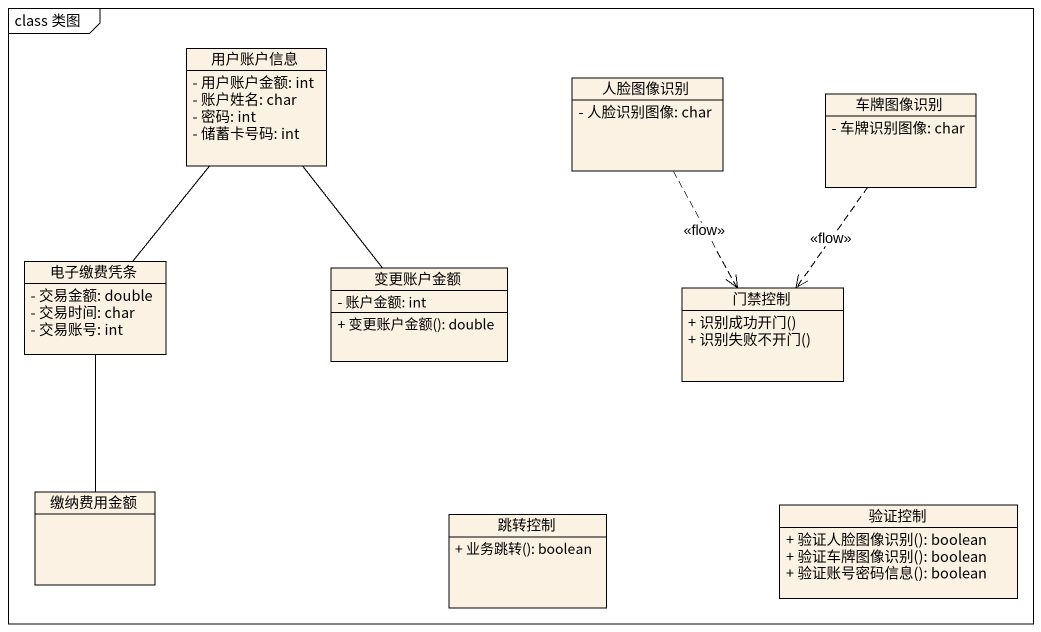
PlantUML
@startuml
mainframe class 类图
hide circle
hide empty members
skinparam classAttributeIconSize 0
class 用户账户信息 {
  - 用户账户金额: int
  - 账户姓名: char
  - 密码: int
  - 储蓄卡号码: int
}
class 人脸图像识别 {
  - 人脸识别图像: char
}
class 车牌图像识别 {
  - 车牌识别图像: char
}
class 电子缴费凭条 {
  - 交易金额: double
  - 交易时间: char
  - 交易账号: int
}
class 变更账户金额 {
  - 账户金额: int
  + 变更账户金额(): double
}
class 门禁控制 {
  + 识别成功开门()
  + 识别失败不开门()
}
class 缴纳费用金额
class 跳转控制 {
  + 业务跳转(): boolean
}
class 验证控制 {
  + 验证人脸图像识别(): boolean
  + 验证车牌图像识别(): boolean
  + 验证账号密码信息(): boolean
}
用户账户信息 -- 电子缴费凭条
用户账户信息 -- 变更账户金额
人脸图像识别 ..> 门禁控制 : <<flow>>
车牌图像识别 ..> 门禁控制 : <<flow>>
电子缴费凭条 -- 缴纳费用金额
@enduml
